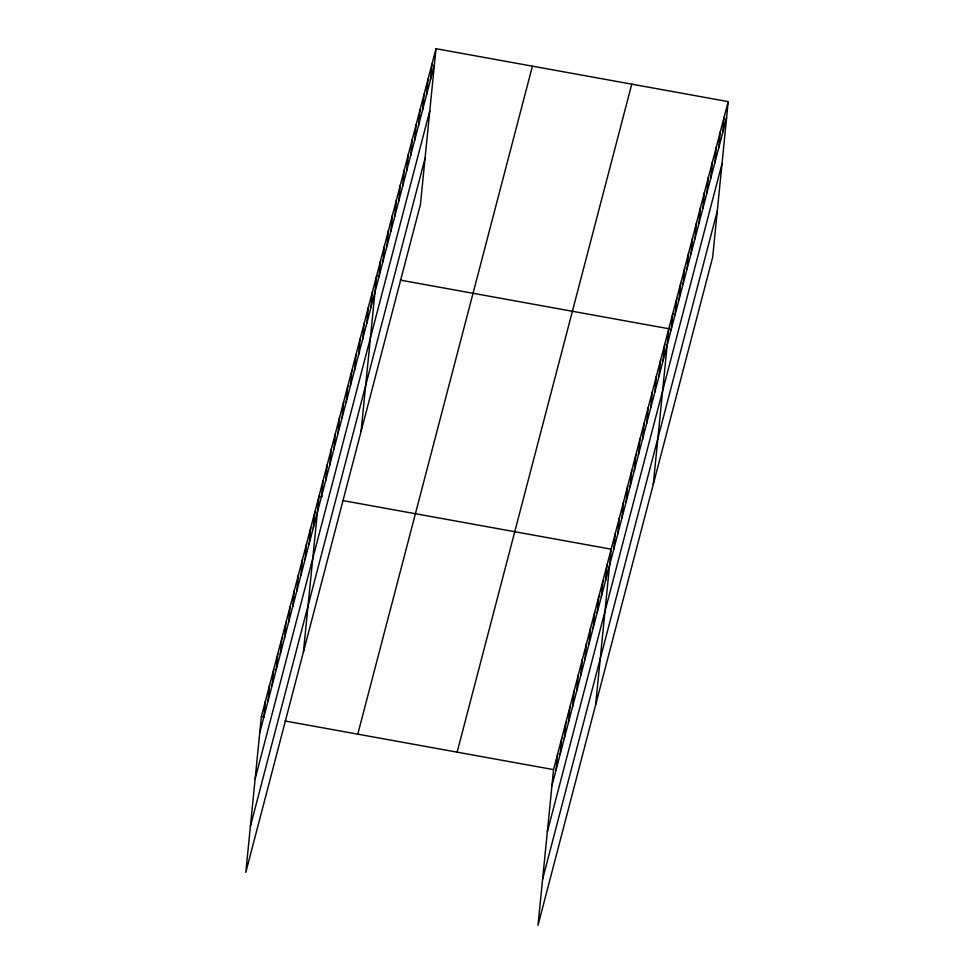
<?xml version="1.0" encoding="UTF-8"?>
<svg xmlns="http://www.w3.org/2000/svg" width="974" height="974" viewBox="0 0 974 974"><rect width="100%" height="100%" fill="white"/><g stroke="black" fill="none" stroke-linecap="round" stroke-linejoin="round"><path stroke-width="1.46" d="M435.999 48.7L261.349 716.694L245.801 872.375L420.451 204.382L435.999 48.7L728.199 101.625L712.651 257.306L538.001 925.3L553.549 769.618L728.199 101.625M263.857 717.071L265.464 700.951M267.972 701.329L269.579 685.209M272.087 685.574L273.694 669.455M276.202 669.832L277.809 653.712M280.317 654.09L281.924 637.97M284.432 638.347L286.039 622.216M288.548 622.593L290.167 606.473M292.663 606.851L294.282 590.731M296.79 591.108L298.397 574.989M300.905 575.354L302.512 559.234M305.02 559.612L306.627 543.492M309.135 543.869L310.743 527.75M313.251 528.127L314.858 512.007M303.438 651.935L318.973 496.253L321.944 496.789M321.481 496.63L323.1 480.511M325.608 480.888L327.215 464.768M329.723 465.146L331.33 449.014M333.839 449.391L335.446 433.272M337.954 433.649L339.561 417.529M342.069 417.907L343.676 401.787M346.184 402.152L347.791 386.033M350.299 386.41L351.918 370.29M354.426 370.668L356.034 354.548M358.542 354.926L360.149 338.806M362.657 339.171L364.264 323.051M366.772 323.429L368.379 307.309M370.887 307.687L372.494 291.567M361.074 431.494L376.609 275.812L379.58 276.36M378.959 276.799L380.578 260.679M382.928 261.653L384.535 245.533M386.885 246.519L388.492 230.4M390.842 231.374L392.449 215.254M394.799 216.228L396.406 200.108M398.756 201.094L400.363 184.975M402.712 185.949L404.32 169.829M406.669 170.815L408.289 154.683M410.638 155.67L412.246 139.55M414.595 140.524L416.202 124.404M418.552 125.39L420.159 109.271M422.509 110.245L424.116 94.125M426.466 95.099L428.073 78.979M430.423 79.965L432.042 63.846M556.057 769.996L557.664 753.876M560.172 754.253L561.779 738.134M564.287 738.499L565.894 722.379M568.402 722.757L570.009 706.637M572.517 707.014L574.124 690.895M576.632 691.272L578.239 675.14M580.748 675.518L582.367 659.398M584.863 659.775L586.482 643.656M588.99 644.033L590.597 627.913M593.105 628.279L594.712 612.159M597.22 612.536L598.827 596.417M601.335 596.794L602.943 580.674M605.451 581.052L607.058 564.932M595.638 704.859L611.173 549.178L342.714 500.551M613.681 549.555L615.3 533.435M617.808 533.813L619.415 517.693M621.923 518.071L623.53 501.939M626.039 502.316L627.646 486.196M630.154 486.574L631.761 470.454M634.269 470.832L635.876 454.712M638.384 455.077L639.991 438.957M642.499 439.335L644.118 423.215M646.626 423.593L648.234 407.473M650.742 407.85L652.349 391.731M654.857 392.096L656.464 375.976M658.972 376.354L660.579 360.234M663.087 360.611L664.694 344.492M653.274 484.419L668.809 328.737L400.351 280.122M671.159 329.723L672.778 313.604M675.128 314.578L676.735 298.458M679.085 299.444L680.692 283.324M683.042 284.298L684.649 268.179M686.999 269.153L688.606 253.033M690.956 254.019L692.563 237.9M694.912 238.873L696.52 222.754M698.869 223.728L700.489 207.608M702.838 208.594L704.446 192.475M706.795 193.449L708.402 177.329M710.752 178.315L712.359 162.183M714.709 163.169L716.316 147.05M718.666 148.024L720.273 131.904M722.623 132.89L724.242 116.77M259.729 732.813L434.392 64.82M255.139 778.871L429.79 110.878M250.403 826.317L425.054 158.324M357.775 734.165L532.425 66.171M457.123 752.159L631.773 84.154M551.929 785.738L726.592 117.744M547.339 831.796L721.99 163.802M542.603 879.242L717.254 211.248M261.349 716.694L264.307 717.229M285.078 720.991L553.549 769.618"/></g></svg>
